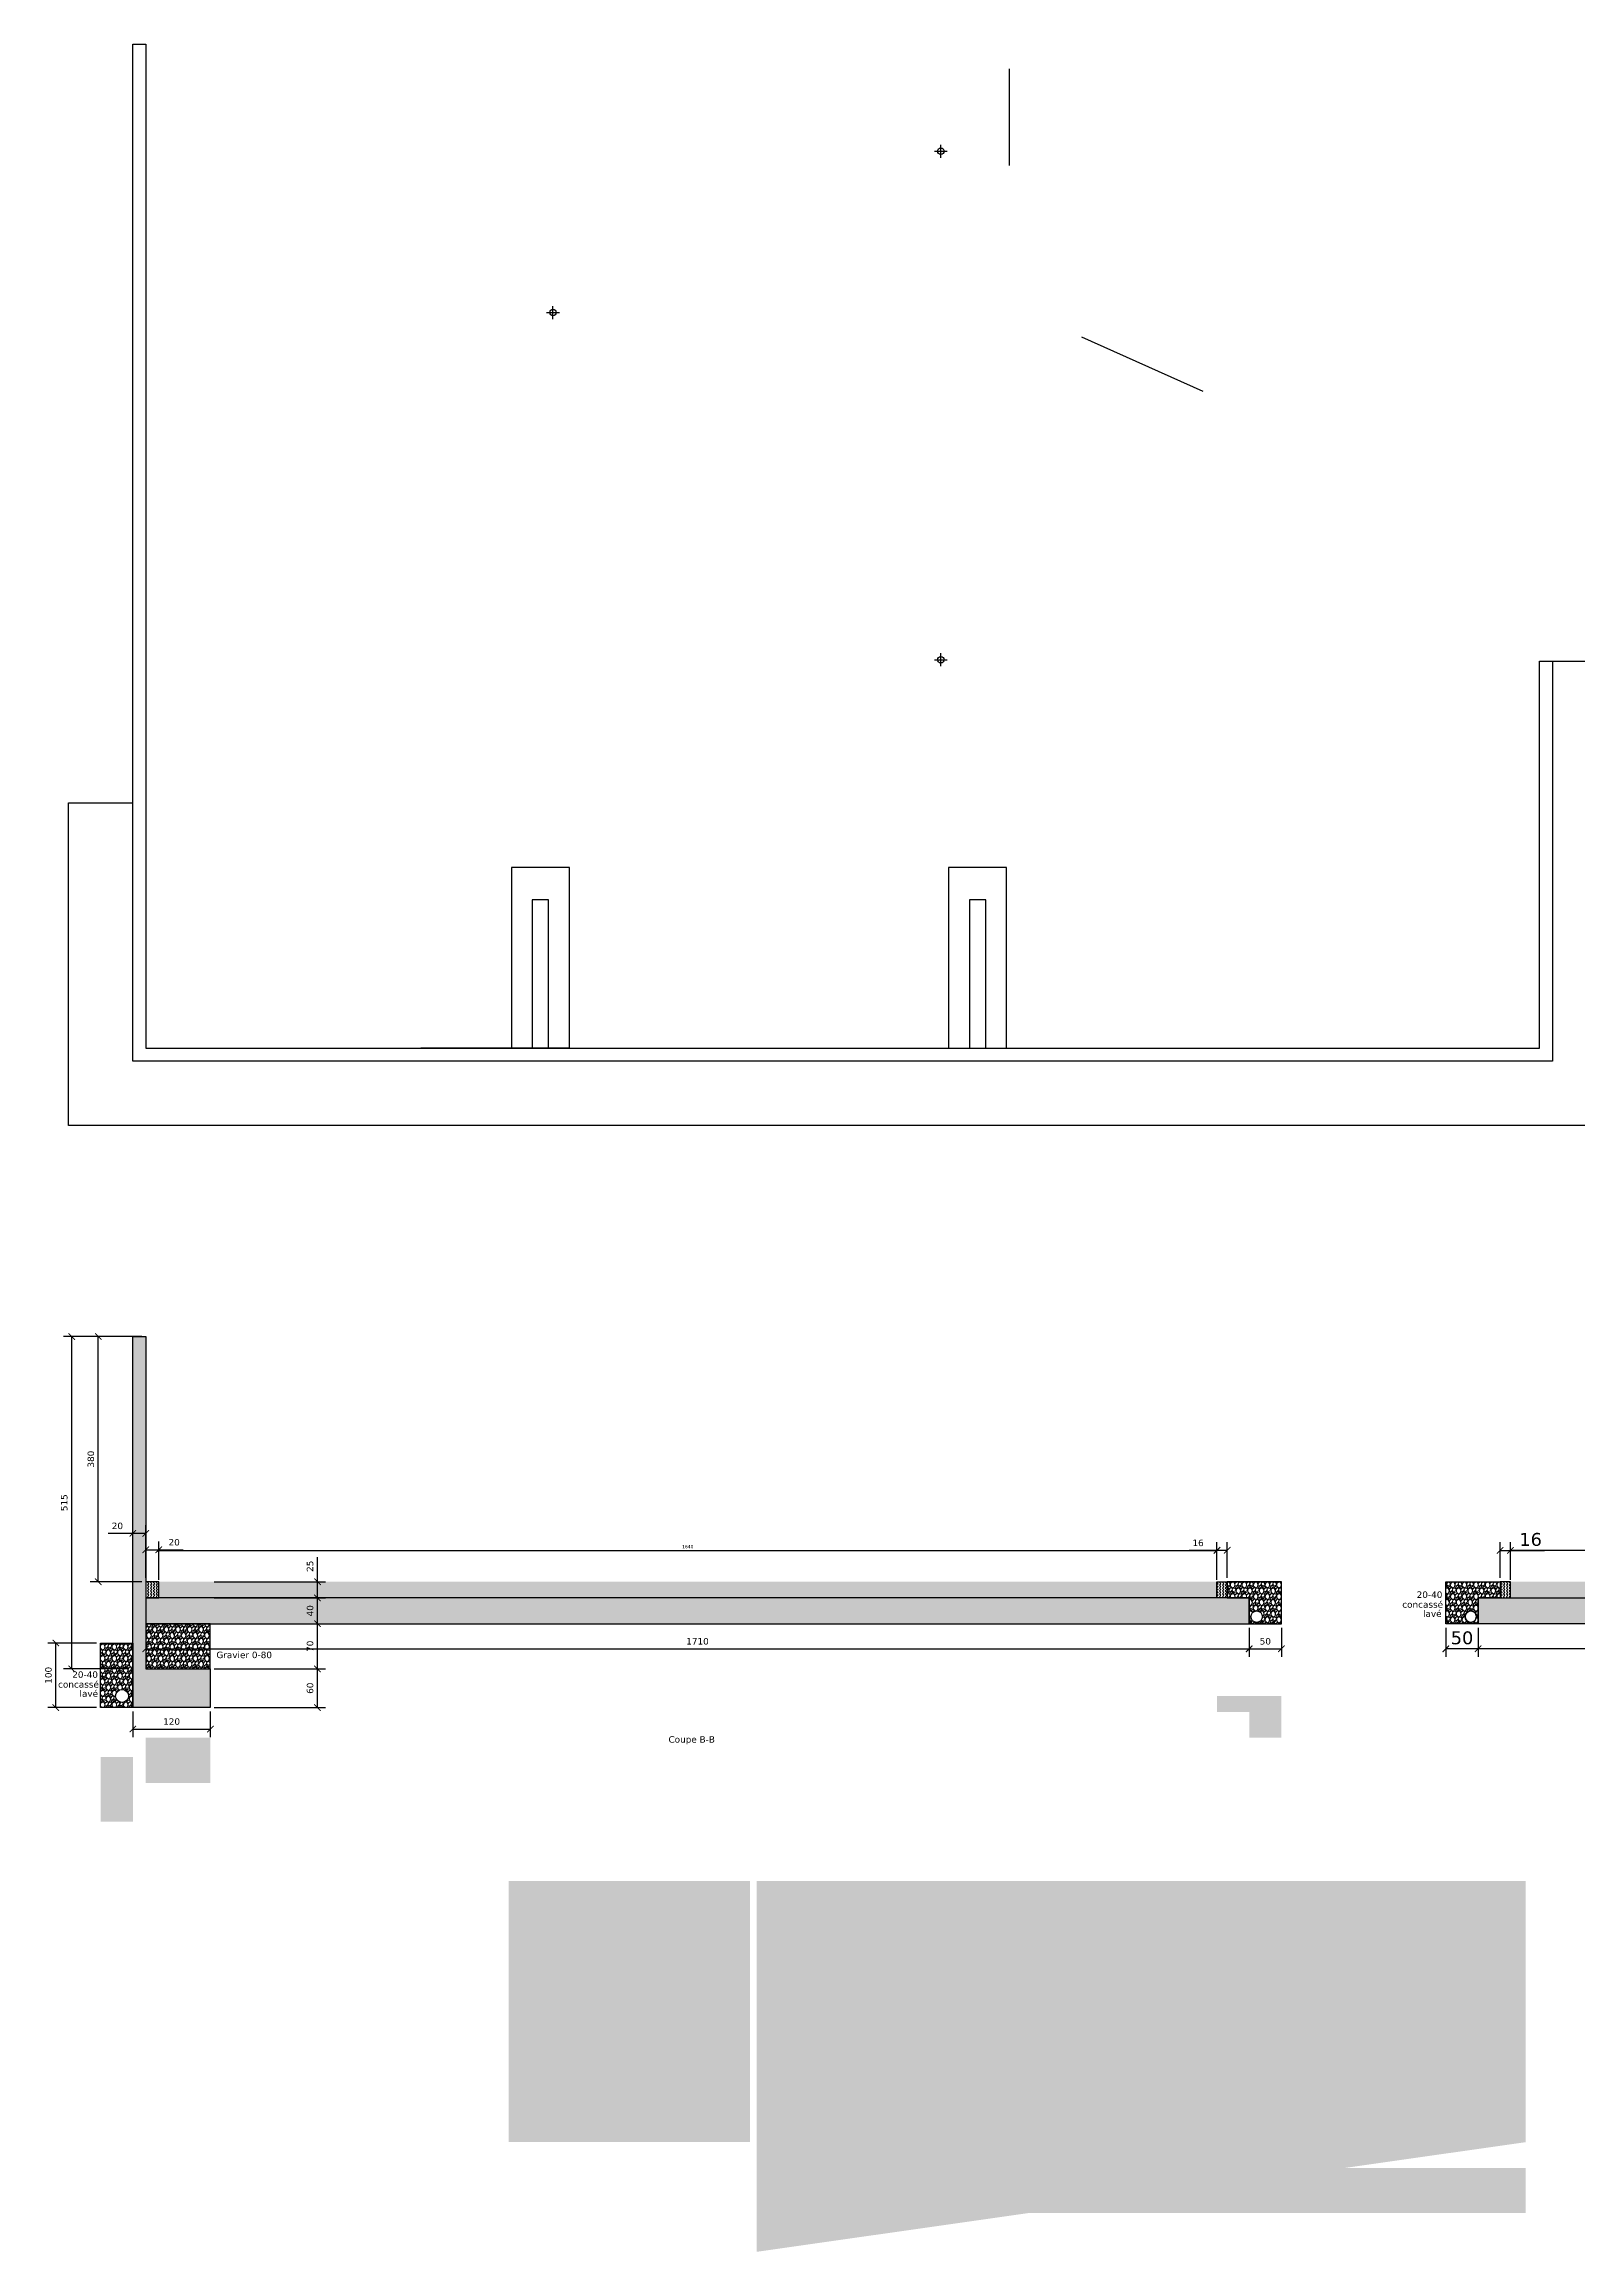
# Model space of a CAD drawing. Header units: centimetres. Extents: x -262314 to 1497847, y -126598 to 219599.
# Drawn here: x 54211 to 77994, y -75035 to -40820 of the extents above; entities that cross this region are included whole.
import ezdxf

# ---------------------------------------------------------------- set-up
doc = ezdxf.new("R2010")
doc.units = ezdxf.units.CM
doc.header["$PDMODE"] = 34
doc.header["$PDSIZE"] = 100
for name, color, linetype in [('Dimensions', 6, 'Continuous'), ('Gravier', 120, 'Continuous'), ('Isolant pourtour radier', 36, 'Continuous'), ('Misapor', 4, 'Continuous'), ('Mur de soutenement', 1, 'Continuous'), ('Mur de soutenement-fondations', 242, 'Continuous'), ('Poteaux', 251, 'Continuous'), ('Title Block', 250, 'Continuous')]:
    doc.layers.add(name, color=color, linetype=linetype)
doc.layers.add('hatches', color=253, linetype='Continuous', lineweight=5)
doc.styles.add('Seb', font='Verdana.ttf')
doc.dimstyles.new('d', dxfattribs={"dimtxt": 1, "dimasz": 1, "dimexe": 1.25, "dimexo": 0.625, "dimtad": 1, "dimdec": 1, "dimlfac": 0.1, "dimtxsty": 'Seb', "dimblk": 'ARCHTICK', "dimblk1": 'ARCHTICK', "dimblk2": 'ARCHTICK', "dimcen": 2.5, "dimclrd": 256, "dimclre": 256, "dimadec": 0, "dimazin": 0, "dimtfac": 1, "dimtdec": 1, "dimtmove": 0, "dimatfit": 3, "dimldrblk": 'ARCHTICK', "dimfxl": 1, "dimlwd": -1, "dimlwe": -1, "dimarcsym": 0})
pattern_1 = [(273.012788, (-25.145, 1923.139), (89.8025611, -1526.6435406), [17.08607, -1691.52418]), (229.969741, (-24.2467, 1906.0765), (987.82816778, 1167.43330043), [29.32024, -2902.70244]), (177.510447, (-43.105, 1883.626), (1885.85378546, -89.8025605), [20.67408, -2046.73614]), (312.273689, (-55.6776, 1826.152), (-1706.2486628, 1885.8537856), [26.70023, -2643.32187]), (337.833654, (-37.717, 1806.396), (-1526.6435406, 628.61792842), [26.18169, -2591.99039]), (42.273689, (-13.4704, 1796.5174), (-1885.8537856, -1706.2486628), [26.70023, -2643.32187]), (82.6942405, (6.286, 1814.478), (-269.40768351, -2065.45890786), [35.30968, -3495.65577]), (117.2553284, (10.7763, 1849.501), (-1347.03841794, 2604.27427523), [33.33598, -3300.26283]), (166.4295656, (-4.49, 1879.136), (-1885.85378546, 449.0128059), [26.79065, -2652.27728]), (220.236358, (-30.533, 1885.422), (1077.6307347, 898.0256119), [30.58566, -1498.69685]), (267.397438, (-53.8815, 1865.6654), (-89.80256114, -2065.45890785), [39.5539, -3915.83863]), (183.814075, (34.125, 1914.159), (-1167.4332957, -89.8025611), [13.50023, -1336.52829]), (216.4692344, (20.6546, 1913.261), (1347.038418, 987.82817355), [25.6841, -2542.73195]), (270, (1e-14, 1897.99), (89.80256, -89.80256), [17.96047, -161.64466]), (248.19859, (-17.062, 1902.484), (269.4076837, 628.6179285), [9.67207, -957.53112]), (336.80141, (-20.655, 1893.504), (-359.210245, 179.6051224), [13.67828, -670.23765]), (75.963757, (-8.082, 1888.116), (89.802561, 449.012806), [22.21598, -718.3149]), (206.56505, (-2.694, 1909.67), (269.407684, 89.802561), [16.06436, -385.5449]), (61.38954, (-72.74, 1841.419), (628.6179285, 1167.43329574), [22.5044, -2227.94133]), (115.346176, (-61.964, 1861.175), (628.6179284, -1347.0384182), [18.87995, -1869.11078]), (338.19859, (-20.655, 1927.629), (-628.6179285, 269.4076837), [19.344, -947.85918]), (28.61046, (-2.694, 1920.445), (-1167.4332957, -628.61792856), [22.5044, -2227.94133]), (24.443955, (-17.062, 1785.741), (-628.6179285, -269.4076836), [21.70176, -1063.38672]), (339.775141, (2.694, 1794.721), (-1436.8409797, 538.8153665), [18.1836, -1800.17967]), (111.80141, (70.046, 1838.725), (-269.4076837, 628.6179285), [19.344, -947.85918]), (62.354025, (62.862, 1856.685), (-808.2230508, -1526.64354063), [21.28914, -2107.6188]), (114.443955, (26.043, 1794.721), (269.4076836, -628.6179285), [10.85088, -1074.2376]), (146.309932, (64.658, 1833.336), (-449.012806, 269.4076836), [6.47573, -641.09975]), (210.963757, (59.27, 1836.93), (359.210245, 179.605122), [26.18168, -497.45273]), (231.009006, (36.819, 1823.458), (808.22305084, 987.82817336), [24.26335, -2402.06824]), (348.690068, (1e-14, 1880.034), (-269.407684, 89.802561), [18.3162, -439.58882]), (38.1572266, (17.9605, 1876.4417), (1706.24866293, 1347.03841825), [31.97784, -3165.80045]), (105.945396, (43.105, 1896.198), (269.4076836, -987.8281733), [13.07541, -1294.46962]), (135, (39.51, 1908.77), (-179.60512, 1e-14), [7.62, -119.38]), (165.256437, (32.329, 1824.356), (987.8281733, -269.4076837), [17.64335, -1746.69704]), (93.012787, (15.266, 1828.846), (-89.8025611, 1526.6435406), [34.17214, -1674.43811]), (45, (13.47, 1862.97), (1e-14, 179.60512), [33.02, -93.98]), (10.3048465, (36.819, 1886.32), (1526.64354044, 269.40768446), [20.08048, -1987.96584]), (299.054604, (56.576, 1889.912), (269.4076836, -449.012806), [18.49145, -906.0825]), (252.6459754, (65.556, 1873.7476), (-808.22305108, -2604.27427505), [30.10725, -2980.62322]), (220.426079, (56.5756, 1845.011), (-1257.23585695, -1077.63073453), [31.85147, -3153.29232])]
pattern_2 = [(95, (0, 1768.68), (140.09465, 117.55338), [19.05, -209.55]), (40, (0, 1768.68), (-160.01845, 110.17673), [15.24, -167.64058]), (145.45144, (11.67, 1778.47), (-19.9238, 227.7301), [16.19, -178.09024]), (91.1842, (-35.92, 1804.6), (221.41024, 161.9534), [28.575, -314.325]), (141.63556, (-17.47, 1818.1), (-7.0866, 342.82676), [24.285, -267.1356]), (36.18415, (-35.92, 1804.6), (-7.0866, 342.82676), [22.86, -251.4597]), (66, (-8.98, 1813.58), (179.51998, 34.89515), [19.05, -209.55]), (11, (-8.98, 1813.58), (-86.53993, 173.9412), [15.24, -167.64]), (116.45145, (5.98, 1816.49), (92.98005, 208.83634), [16.19, -178.08994]), (82.5, (0, 1768.68), (-57.60547, 61.973414), [0, -165.608, 0, -170.18, 0, -168.275]), (52.5, (0, 1768.68), (-23.58973, 118.087), [0, -97.028, 0, -161.798, 0, -64.135]), (12.5, (-40.05, 1728.63), (99.927863, 91.826196), [0, -63.5, 0, -198.12, 0, -262.89]), (2.5, (-58.01, 1710.67), (86.7639, 122.72239), [0, -82.55, 0, -131.572, 0, -186.69])]
pattern_3 = [(45, (0, 1768.68), (14.233136, 53.118785), [31.75, -63.5]), (165, (0, 1768.68), (-53.118785, -14.2331355), [31.75, -63.5]), (105, (0, 1768.68), (-38.8856496, 38.88565), [-63.5, 31.75])]
pattern_4 = [(45, (0, 0), (4e-15, 44.901281), [31.75, -31.75]), (135, (22.45, 22.45), (-44.901281, 4e-15), [31.75, -31.75])]

# ---------------------------------------------------------------- blocks, each defined once
blk = doc.blocks.new('_ArchTick')
at = {"color": 0, "linetype": 'ByBlock', "const_width": 0.15}
blk.add_lwpolyline([(-0.5, -0.5), (0.5, 0.5)], dxfattribs=at)
blk = doc.blocks.new('*D140')
at = {"layer": 'Defpoints', "color": 0, "transparency": 16777216}
for p in [(56786, -66000), (58447, -66000), (56786, -66600)]:
    blk.add_point(p, dxfattribs=at)
at = {"layer": 'Dimensions', "transparency": 16777216}
for p, q in [((56848, -66000), (58572, -66000)), ((58447, -66600), (58447, -66000)), ((56848, -66600), (58572, -66600))]:
    blk.add_line(p, q, dxfattribs=at)
at = {"layer": 'Dimensions', "transparency": 16777216, "xscale": 100, "yscale": 100, "zscale": 100}
for p, rotation in [((58447, -66000), 90), ((58447, -66600), 270)]:
    blk.add_blockref('_ArchTick', p, dxfattribs=dict(at, rotation=rotation))
at = {"layer": 'Dimensions', "color": 0, "transparency": 16777216, "insert": (58332, -66300), "char_height": 100, "attachment_point": 5, "rotation": 90, "style": 'Seb'}
blk.add_mtext('60', dxfattribs=at)
blk = doc.blocks.new('*D141')
at = {"layer": 'Defpoints', "color": 0, "transparency": 16777216}
for p in [(56786, -65300), (58447, -65300), (56786, -66000)]:
    blk.add_point(p, dxfattribs=at)
at = {"layer": 'Dimensions', "transparency": 16777216}
for p, q in [((56848, -65300), (58572, -65300)), ((58447, -66000), (58447, -65300)), ((56848, -66000), (58572, -66000))]:
    blk.add_line(p, q, dxfattribs=at)
at = {"layer": 'Dimensions', "transparency": 16777216, "xscale": 100, "yscale": 100, "zscale": 100}
for p, rotation in [((58447, -65300), 90), ((58447, -66000), 270)]:
    blk.add_blockref('_ArchTick', p, dxfattribs=dict(at, rotation=rotation))
at = {"layer": 'Dimensions', "color": 0, "transparency": 16777216, "insert": (58332, -65650), "char_height": 100, "attachment_point": 5, "rotation": 90, "style": 'Seb'}
blk.add_mtext('70', dxfattribs=at)
blk = doc.blocks.new('*D142')
at = {"layer": 'Defpoints', "color": 0, "transparency": 16777216}
for p in [(56786, -64900), (58447, -64900), (56786, -65300)]:
    blk.add_point(p, dxfattribs=at)
at = {"layer": 'Dimensions', "transparency": 16777216}
for p, q in [((56848, -64900), (58572, -64900)), ((58447, -65300), (58447, -64900)), ((56848, -65300), (58572, -65300))]:
    blk.add_line(p, q, dxfattribs=at)
at = {"layer": 'Dimensions', "transparency": 16777216, "xscale": 100, "yscale": 100, "zscale": 100}
for p, rotation in [((58447, -64900), 90), ((58447, -65300), 270)]:
    blk.add_blockref('_ArchTick', p, dxfattribs=dict(at, rotation=rotation))
at = {"layer": 'Dimensions', "color": 0, "transparency": 16777216, "insert": (58332, -65100), "char_height": 100, "attachment_point": 5, "rotation": 90, "style": 'Seb'}
blk.add_mtext('40', dxfattribs=at)
blk = doc.blocks.new('*D143')
at = {"layer": 'Defpoints', "color": 0, "transparency": 16777216}
for p in [(56786, -64650), (58447, -64650), (56786, -64900)]:
    blk.add_point(p, dxfattribs=at)
at = {"layer": 'Dimensions', "transparency": 16777216}
for p, q in [((58447, -64650), (58447, -64271)), ((56848, -64650), (58572, -64650)), ((58447, -64900), (58447, -64650)), ((56848, -64900), (58572, -64900))]:
    blk.add_line(p, q, dxfattribs=at)
at = {"layer": 'Dimensions', "transparency": 16777216, "xscale": 100, "yscale": 100, "zscale": 100}
for p, rotation in [((58447, -64650), 90), ((58447, -64900), 270)]:
    blk.add_blockref('_ArchTick', p, dxfattribs=dict(at, rotation=rotation))
at = {"layer": 'Dimensions', "color": 0, "transparency": 16777216, "insert": (58332, -64410), "char_height": 100, "attachment_point": 5, "rotation": 90, "style": 'Seb'}
blk.add_mtext('25', dxfattribs=at)
blk = doc.blocks.new('*D144')
at = {"layer": 'Defpoints', "color": 0, "transparency": 16777216}
for p in [(55586, -63900), (55586, -64650), (55786, -64650)]:
    blk.add_point(p, dxfattribs=at)
at = {"layer": 'Dimensions', "transparency": 16777216}
for p, q in [((55586, -63900), (55205, -63900)), ((55586, -64588), (55586, -63775)), ((55786, -63900), (55586, -63900)), ((55786, -64588), (55786, -63775))]:
    blk.add_line(p, q, dxfattribs=at)
at = {"layer": 'Dimensions', "transparency": 16777216, "xscale": 100, "yscale": 100, "zscale": 100, "rotation": 180}
blk.add_blockref('_ArchTick', (55586, -63900), dxfattribs=at)
at = {"layer": 'Dimensions', "transparency": 16777216, "xscale": 100, "yscale": 100, "zscale": 100}
blk.add_blockref('_ArchTick', (55786, -63900), dxfattribs=at)
at = {"layer": 'Dimensions', "color": 0, "transparency": 16777216, "insert": (55346, -63785), "char_height": 100, "attachment_point": 5, "style": 'Seb'}
blk.add_mtext('20', dxfattribs=at)
blk = doc.blocks.new('*D145')
at = {"layer": 'Defpoints', "color": 0, "transparency": 16777216}
for p in [(55986, -64153), (55786, -64650), (55986, -64650)]:
    blk.add_point(p, dxfattribs=at)
at = {"layer": 'Dimensions', "transparency": 16777216}
for p, q in [((55786, -64588), (55786, -64028)), ((55786, -64153), (55986, -64153)), ((55986, -64588), (55986, -64028)), ((55986, -64153), (56367, -64153))]:
    blk.add_line(p, q, dxfattribs=at)
at = {"layer": 'Dimensions', "transparency": 16777216, "xscale": 100, "yscale": 100, "zscale": 100, "rotation": 180}
blk.add_blockref('_ArchTick', (55786, -64153), dxfattribs=at)
at = {"layer": 'Dimensions', "transparency": 16777216, "xscale": 100, "yscale": 100, "zscale": 100}
blk.add_blockref('_ArchTick', (55986, -64153), dxfattribs=at)
at = {"layer": 'Dimensions', "color": 0, "transparency": 16777216, "insert": (56226, -64039), "char_height": 100, "attachment_point": 5, "style": 'Seb'}
blk.add_mtext('20', dxfattribs=at)
blk = doc.blocks.new('*D146')
at = {"layer": 'Defpoints', "color": 0, "transparency": 16777216}
for p in [(55586, -66600), (56786, -66600), (56786, -66933)]:
    blk.add_point(p, dxfattribs=at)
at = {"layer": 'Dimensions', "transparency": 16777216}
for p, q in [((55586, -66663), (55586, -67058)), ((56786, -66663), (56786, -67058)), ((55586, -66933), (56786, -66933))]:
    blk.add_line(p, q, dxfattribs=at)
at = {"layer": 'Dimensions', "transparency": 16777216, "xscale": 100, "yscale": 100, "zscale": 100, "rotation": 180}
blk.add_blockref('_ArchTick', (55586, -66933), dxfattribs=at)
at = {"layer": 'Dimensions', "transparency": 16777216, "xscale": 100, "yscale": 100, "zscale": 100}
blk.add_blockref('_ArchTick', (56786, -66933), dxfattribs=at)
at = {"layer": 'Dimensions', "color": 0, "transparency": 16777216, "insert": (56186, -66818), "char_height": 100, "attachment_point": 5, "style": 'Seb'}
blk.add_mtext('120', dxfattribs=at)
blk = doc.blocks.new('*D147')
at = {"layer": 'Defpoints', "color": 0, "transparency": 16777216}
for p in [(54392, -65600), (55086, -65600), (55086, -66600)]:
    blk.add_point(p, dxfattribs=at)
at = {"layer": 'Dimensions', "transparency": 16777216}
for p, q in [((55023, -65600), (54267, -65600)), ((54392, -66600), (54392, -65600)), ((55023, -66600), (54267, -66600))]:
    blk.add_line(p, q, dxfattribs=at)
at = {"layer": 'Dimensions', "transparency": 16777216, "xscale": 100, "yscale": 100, "zscale": 100}
for p, rotation in [((54392, -65600), 90), ((54392, -66600), 270)]:
    blk.add_blockref('_ArchTick', p, dxfattribs=dict(at, rotation=rotation))
at = {"layer": 'Dimensions', "color": 0, "transparency": 16777216, "insert": (54277, -66100), "char_height": 100, "attachment_point": 5, "rotation": 90, "style": 'Seb'}
blk.add_mtext('100', dxfattribs=at)
blk = doc.blocks.new('*D148')
at = {"layer": 'Defpoints', "color": 0, "transparency": 16777216}
for p in [(54638, -60850), (55586, -60850), (55586, -66000)]:
    blk.add_point(p, dxfattribs=at)
at = {"layer": 'Dimensions', "transparency": 16777216}
for p, q in [((55523, -60850), (54513, -60850)), ((54638, -66000), (54638, -60850)), ((55523, -66000), (54513, -66000))]:
    blk.add_line(p, q, dxfattribs=at)
at = {"layer": 'Dimensions', "transparency": 16777216, "xscale": 100, "yscale": 100, "zscale": 100}
for p, rotation in [((54638, -60850), 90), ((54638, -66000), 270)]:
    blk.add_blockref('_ArchTick', p, dxfattribs=dict(at, rotation=rotation))
at = {"layer": 'Dimensions', "color": 0, "transparency": 16777216, "insert": (54523, -63425), "char_height": 100, "attachment_point": 5, "rotation": 90, "style": 'Seb'}
blk.add_mtext('515', dxfattribs=at)
blk = doc.blocks.new('*D149')
at = {"layer": 'Defpoints', "color": 0, "transparency": 16777216}
for p in [(55050, -60850), (55786, -60850), (55786, -64650)]:
    blk.add_point(p, dxfattribs=at)
at = {"layer": 'Dimensions', "transparency": 16777216}
for p, q in [((55723, -60850), (54925, -60850)), ((55050, -64650), (55050, -60850)), ((55723, -64650), (54925, -64650))]:
    blk.add_line(p, q, dxfattribs=at)
at = {"layer": 'Dimensions', "transparency": 16777216, "xscale": 100, "yscale": 100, "zscale": 100}
for p, rotation in [((55050, -60850), 90), ((55050, -64650), 270)]:
    blk.add_blockref('_ArchTick', p, dxfattribs=dict(at, rotation=rotation))
at = {"layer": 'Dimensions', "color": 0, "transparency": 16777216, "insert": (54935, -62750), "char_height": 100, "attachment_point": 5, "rotation": 90, "style": 'Seb'}
blk.add_mtext('380', dxfattribs=at)
blk = doc.blocks.new('*D150')
at = {"layer": 'Defpoints', "color": 0, "transparency": 16777216}
for p in [(72546, -64164), (72386, -64650), (72546, -64650)]:
    blk.add_point(p, dxfattribs=at)
at = {"layer": 'Dimensions', "transparency": 16777216}
for p, q in [((72386, -64164), (71956, -64164)), ((72386, -64588), (72386, -64039)), ((72546, -64164), (72386, -64164)), ((72546, -64588), (72546, -64039))]:
    blk.add_line(p, q, dxfattribs=at)
at = {"layer": 'Dimensions', "transparency": 16777216, "xscale": 100, "yscale": 100, "zscale": 100, "rotation": 180}
blk.add_blockref('_ArchTick', (72386, -64164), dxfattribs=at)
at = {"layer": 'Dimensions', "transparency": 16777216, "xscale": 100, "yscale": 100, "zscale": 100}
blk.add_blockref('_ArchTick', (72546, -64164), dxfattribs=at)
at = {"layer": 'Dimensions', "color": 0, "transparency": 16777216, "insert": (72094, -64049), "char_height": 100, "attachment_point": 5, "style": 'Seb'}
blk.add_mtext('16', dxfattribs=at)
blk = doc.blocks.new('*D166')
at = {"layer": 'Defpoints', "color": 0, "transparency": 16777216}
for p in [(72886, -65300), (73386, -65300), (73386, -65689)]:
    blk.add_point(p, dxfattribs=at)
at = {"layer": 'Dimensions', "transparency": 16777216}
for p, q in [((72886, -65363), (72886, -65814)), ((72886, -65689), (73386, -65689)), ((73386, -65363), (73386, -65814))]:
    blk.add_line(p, q, dxfattribs=at)
at = {"layer": 'Dimensions', "transparency": 16777216, "xscale": 100, "yscale": 100, "zscale": 100, "rotation": 180}
blk.add_blockref('_ArchTick', (72886, -65689), dxfattribs=at)
at = {"layer": 'Dimensions', "transparency": 16777216, "xscale": 100, "yscale": 100, "zscale": 100}
blk.add_blockref('_ArchTick', (73386, -65689), dxfattribs=at)
at = {"layer": 'Dimensions', "color": 0, "transparency": 16777216, "insert": (73136, -65574), "char_height": 100, "attachment_point": 5, "style": 'Seb'}
blk.add_mtext('50', dxfattribs=at)
blk = doc.blocks.new('*D167')
at = {"layer": 'Defpoints', "color": 0, "transparency": 16777216}
for p in [(55786, -65300), (72886, -65300), (72886, -65689)]:
    blk.add_point(p, dxfattribs=at)
at = {"layer": 'Dimensions', "transparency": 16777216}
for p, q in [((55786, -65363), (55786, -65814)), ((55786, -65689), (72886, -65689)), ((72886, -65363), (72886, -65814))]:
    blk.add_line(p, q, dxfattribs=at)
at = {"layer": 'Dimensions', "transparency": 16777216, "xscale": 100, "yscale": 100, "zscale": 100, "rotation": 180}
blk.add_blockref('_ArchTick', (55786, -65689), dxfattribs=at)
at = {"layer": 'Dimensions', "transparency": 16777216, "xscale": 100, "yscale": 100, "zscale": 100}
blk.add_blockref('_ArchTick', (72886, -65689), dxfattribs=at)
at = {"layer": 'Dimensions', "color": 0, "transparency": 16777216, "insert": (64336, -65574), "char_height": 100, "attachment_point": 5, "style": 'Seb'}
blk.add_mtext('1710', dxfattribs=at)
blk = doc.blocks.new('*D184')
at = {"layer": 'Defpoints', "color": 0}
for p in [(72386, -64164), (55986, -64650), (72386, -64650)]:
    blk.add_point(p, dxfattribs=at)
at = {"layer": 'Dimensions'}
for p, q in [((55986, -64619), (55986, -64101)), ((55986, -64164), (72386, -64164)), ((72386, -64619), (72386, -64101))]:
    blk.add_line(p, q, dxfattribs=at)
at = {"layer": 'Dimensions', "xscale": 50, "yscale": 50, "zscale": 50, "rotation": 180}
blk.add_blockref('_ArchTick', (55986, -64164), dxfattribs=at)
at = {"layer": 'Dimensions', "xscale": 50, "yscale": 50, "zscale": 50}
blk.add_blockref('_ArchTick', (72386, -64164), dxfattribs=at)
at = {"layer": 'Dimensions', "color": 0, "insert": (64186, -64106), "char_height": 50, "attachment_point": 5, "style": 'Seb'}
blk.add_mtext('1640', dxfattribs=at)
blk = doc.blocks.new('*D203')
at = {"layer": 'Defpoints', "color": 0, "transparency": 16777216}
for p in [(76774, -64164), (76774, -64650), (76934, -64650)]:
    blk.add_point(p, dxfattribs=at)
at = {"layer": 'Dimensions', "transparency": 16777216}
for p, q in [((76774, -64588), (76774, -64039)), ((76774, -64164), (76934, -64164)), ((76934, -64588), (76934, -64039)), ((76934, -64164), (77460, -64164))]:
    blk.add_line(p, q, dxfattribs=at)
at = {"layer": 'Dimensions', "transparency": 16777216, "xscale": 100, "yscale": 100, "zscale": 100, "rotation": 180}
blk.add_blockref('_ArchTick', (76774, -64164), dxfattribs=at)
at = {"layer": 'Dimensions', "transparency": 16777216, "xscale": 100, "yscale": 100, "zscale": 100}
blk.add_blockref('_ArchTick', (76934, -64164), dxfattribs=at)
at = {"layer": 'Dimensions', "color": 0, "transparency": 16777216, "insert": (77247, -63996), "char_height": 200, "attachment_point": 5, "style": 'Seb'}
blk.add_mtext('16', dxfattribs=at)
blk = doc.blocks.new('*D204')
at = {"layer": 'Defpoints', "color": 0, "transparency": 16777216}
for p in [(75934, -65300), (76434, -65300), (75934, -65689)]:
    blk.add_point(p, dxfattribs=at)
at = {"layer": 'Dimensions', "transparency": 16777216}
for p, q in [((75934, -65363), (75934, -65814)), ((76434, -65689), (75934, -65689)), ((76434, -65363), (76434, -65814))]:
    blk.add_line(p, q, dxfattribs=at)
at = {"layer": 'Dimensions', "transparency": 16777216, "xscale": 100, "yscale": 100, "zscale": 100, "rotation": 180}
blk.add_blockref('_ArchTick', (75934, -65689), dxfattribs=at)
at = {"layer": 'Dimensions', "transparency": 16777216, "xscale": 100, "yscale": 100, "zscale": 100}
blk.add_blockref('_ArchTick', (76434, -65689), dxfattribs=at)
at = {"layer": 'Dimensions', "color": 0, "transparency": 16777216, "insert": (76184, -65521), "char_height": 200, "attachment_point": 5, "style": 'Seb'}
blk.add_mtext('50', dxfattribs=at)
blk = doc.blocks.new('*D205')
at = {"layer": 'Defpoints', "color": 0, "transparency": 16777216}
for p in [(76434, -65300), (93534, -65300), (76434, -65689)]:
    blk.add_point(p, dxfattribs=at)
at = {"layer": 'Dimensions', "transparency": 16777216}
for p, q in [((76434, -65363), (76434, -65814)), ((93534, -65689), (76434, -65689)), ((93534, -65363), (93534, -65814))]:
    blk.add_line(p, q, dxfattribs=at)
at = {"layer": 'Dimensions', "transparency": 16777216, "xscale": 100, "yscale": 100, "zscale": 100, "rotation": 180}
blk.add_blockref('_ArchTick', (76434, -65689), dxfattribs=at)
at = {"layer": 'Dimensions', "transparency": 16777216, "xscale": 100, "yscale": 100, "zscale": 100}
blk.add_blockref('_ArchTick', (93534, -65689), dxfattribs=at)
at = {"layer": 'Dimensions', "color": 0, "transparency": 16777216, "insert": (84984, -65521), "char_height": 200, "attachment_point": 5, "style": 'Seb'}
blk.add_mtext('1710', dxfattribs=at)
blk = doc.blocks.new('*D206')
at = {"layer": 'Defpoints', "color": 0}
for p in [(76934, -64164), (76934, -64650), (93334, -64650)]:
    blk.add_point(p, dxfattribs=at)
at = {"layer": 'Dimensions'}
for p, q in [((76934, -64619), (76934, -64101)), ((93334, -64164), (76934, -64164)), ((93334, -64619), (93334, -64101))]:
    blk.add_line(p, q, dxfattribs=at)
at = {"layer": 'Dimensions', "xscale": 50, "yscale": 50, "zscale": 50, "rotation": 180}
blk.add_blockref('_ArchTick', (76934, -64164), dxfattribs=at)
at = {"layer": 'Dimensions', "xscale": 50, "yscale": 50, "zscale": 50}
blk.add_blockref('_ArchTick', (93334, -64164), dxfattribs=at)
at = {"layer": 'Dimensions', "color": 0, "insert": (85134, -64080), "char_height": 100, "attachment_point": 5, "style": 'Seb'}
blk.add_mtext('1640', dxfattribs=at)

msp = doc.modelspace()

# ---------------------------------------------------------------- hatches: boundary and pattern name
at = {"layer": 'Gravier'}
h = msp.add_hatch(dxfattribs=at)
h.set_pattern_fill('GRAVEL', color=256, scale=5, angle=45)
h.paths.add_polyline_path([(55785.97, -67068.76), (55785.97, -67768.76), (56785.97, -67768.76), (56785.97, -67068.76)])
h.paths.add_polyline_path([(55585.97, -68368.76), (55085.97, -68368.76), (55085.97, -67368.77), (55585.97, -67368.77)])
h.paths.add_polyline_path([(72385.97, -66418.76), (73385.97, -66418.76), (73385.97, -67068.76), (72885.97, -67068.76), (72885.97, -66668.76), (72385.97, -66668.76)])
h = msp.add_hatch(dxfattribs=at)
h.set_pattern_fill('GRAVEL', color=256, scale=5, angle=45)
h.paths.add_polyline_path([(55785.97, -67068.76), (55785.97, -67768.76), (56785.97, -67768.76), (56785.97, -67068.76)])
h.paths.add_polyline_path([(55585.97, -68368.76), (55085.97, -68368.76), (55085.97, -67368.77), (55585.97, -67368.77)])
h.paths.add_polyline_path([(72385.97, -66418.76), (73385.97, -66418.76), (73385.97, -67068.76), (72885.97, -67068.76), (72885.97, -66668.76), (72385.97, -66668.76)])
h = msp.add_hatch(dxfattribs=at)
h.set_pattern_fill('GRAVEL', color=256, scale=5, angle=45)
h.paths.add_polyline_path([(65250.98, -73735.47), (77170.98, -73735.47), (77170.98, -74435.47), (65250.98, -74435.47)])
at = {"layer": 'hatches'}
h = msp.add_hatch(dxfattribs=at)
h.set_pattern_fill('AR-CONC', color=256, angle=45)
h.set_pattern_definition(pattern_2)
h.paths.add_polyline_path([(55785.97, -66000.08), (56785.97, -66000.08), (56785.97, -66600.08), (55585.97, -66600.08), (55585.97, -60850.08), (55785.97, -60850.08)])
h = msp.add_hatch(dxfattribs=at)
h.set_pattern_fill('ZIGZAG', color=256, scale=10, angle=45)
h.set_pattern_definition(pattern_4)
h.paths.add_polyline_path([(55985.97, -64650.08), (55785.97, -64650.08), (55785.97, -64900.08), (55985.97, -64900.08)])
h = msp.add_hatch(dxfattribs=at)
h.set_pattern_fill('AR-CONC', color=256, angle=45)
h.set_pattern_definition(pattern_2)
h.paths.add_polyline_path([(55985.97, -64900.08), (72385.97, -64900.08), (72385.97, -64650.08), (55985.97, -64650.08)])
h = msp.add_hatch(dxfattribs=at)
h.set_pattern_fill('ZIGZAG', color=256, scale=10, angle=45)
h.set_pattern_definition(pattern_4)
h.paths.add_polyline_path([(72385.97, -64650.08), (72545.97, -64650.08), (72545.97, -64900.08), (72385.97, -64900.08)])
h = msp.add_hatch(dxfattribs=at)
h.set_pattern_fill('GRAVEL', color=256, scale=5, angle=45)
h.set_pattern_definition(pattern_1)
h.paths.add_polyline_path([(73385.97, -64650.08), (72545.97, -64650.08), (72545.97, -64900.08), (72885.97, -64900.08), (72885.97, -65300.08), (73385.97, -65300.08)])
edge = h.paths.add_edge_path(flags=16)
edge.add_arc((73001.87, -65191.05), 88.39, -180, 0, ccw=False)
edge.add_arc((73001.87, -65191.05), 88.39, 0, 180, ccw=False)
h = msp.add_hatch(dxfattribs=at)
h.set_pattern_fill('GRAVEL', color=256, scale=5, angle=45)
h.set_pattern_definition(pattern_1)
h.paths.add_polyline_path([(75934.5, -64650.08), (76774.5, -64650.08), (76774.5, -64900.08), (76434.5, -64900.08), (76434.5, -65300.08), (75934.5, -65300.08)])
edge = h.paths.add_edge_path(flags=16)
edge.add_arc((76318.6, -65191.05), 88.39, 180, 360)
edge.add_arc((76318.6, -65191.05), 88.39, 0, 180)
h = msp.add_hatch(dxfattribs=at)
h.set_pattern_fill('ZIGZAG', color=256, scale=10, angle=45)
h.set_pattern_definition(pattern_4)
h.paths.add_polyline_path([(76934.5, -64650.08), (76774.5, -64650.08), (76774.5, -64900.08), (76934.5, -64900.08)])
h = msp.add_hatch(dxfattribs=at)
h.set_pattern_fill('AR-CONC', color=256, angle=45)
h.set_pattern_definition(pattern_2)
h.paths.add_polyline_path([(93334.5, -64900.08), (76934.5, -64900.08), (76934.5, -64650.08), (93334.5, -64650.08)])
h = msp.add_hatch(dxfattribs=at)
h.set_pattern_fill('HONEY', color=256, scale=10, angle=45)
h.set_pattern_definition(pattern_3)
h.paths.add_polyline_path([(55785.97, -64900.08), (55785.97, -65300.08), (72885.97, -65300.08), (72885.97, -64900.08)])
h = msp.add_hatch(dxfattribs=at)
h.set_pattern_fill('HONEY', color=256, scale=10, angle=45)
h.set_pattern_definition(pattern_3)
h.paths.add_polyline_path([(93534.5, -64900.08), (93534.5, -65300.08), (76434.5, -65300.08), (76434.5, -64900.08)])
h = msp.add_hatch(dxfattribs=at)
h.set_pattern_fill('GRAVEL', color=256, scale=5, angle=45)
h.paths.add_polyline_path([(55785.97, -65300.08), (55785.97, -66000.08), (56785.97, -66000.08), (56785.97, -65300.08)])
h = msp.add_hatch(dxfattribs=at)
h.set_pattern_fill('GRAVEL', color=256, scale=5, angle=45)
h.paths.add_polyline_path([(55318.56, -66419.42, 1), (55518.56, -66419.42, 1)], flags=16)
h.paths.add_polyline_path([(55585.97, -66600.08), (55085.97, -66600.08), (55085.97, -65600.09), (55585.97, -65600.09)])
h = msp.add_hatch(dxfattribs=at)
h.set_pattern_fill('GRAVEL', color=256, scale=5, angle=45)
h.paths.add_polyline_path([(61410.98, -73335.47), (65150.98, -73335.47), (65150.98, -69285.47), (61410.98, -69285.47)])
h.paths.add_polyline_path([(65250.98, -73735.47), (77170.98, -73735.47), (77170.98, -74435.47), (65250.98, -74435.47)], flags=17)
edge = h.paths.add_edge_path()
edge.add_line((77170.98, -73335.47), (77170.98, -69285.47))
edge.add_line((77170.98, -69285.47), (65250.98, -69285.47))
edge.add_line((65250.98, -69285.47), (65250.98, -75035.47))
h = msp.add_hatch(dxfattribs=at)
h.set_pattern_fill('GRAVEL', color=256, scale=5, angle=45)
h.paths.add_polyline_path([(65250.98, -73735.47), (77170.98, -73735.47), (77170.98, -74435.47), (65250.98, -74435.47)])
h = msp.add_hatch(dxfattribs=at)
h.set_pattern_fill('GRAVEL', color=256, scale=5, angle=45)
h.paths.add_polyline_path([(65250.98, -73735.47), (77170.98, -73735.47), (77170.98, -74435.47), (65250.98, -74435.47)])
h = msp.add_hatch(dxfattribs=at)
h.set_pattern_fill('GRAVEL', color=256, scale=5, angle=45)
h.paths.add_polyline_path([(65250.98, -73735.47), (77170.98, -73735.47), (77170.98, -74435.47), (65250.98, -74435.47)])
h = msp.add_hatch(dxfattribs=at)
h.set_pattern_fill('GRAVEL', color=256, scale=5, angle=45)
h.paths.add_polyline_path([(65250.98, -73735.47), (77170.98, -73735.47), (77170.98, -74435.47), (65250.98, -74435.47)])
h = msp.add_hatch(dxfattribs=at)
h.set_pattern_fill('GRAVEL', color=256, scale=5, angle=45)
h.paths.add_polyline_path([(65250.98, -73735.47), (77170.98, -73735.47), (77170.98, -74435.47), (65250.98, -74435.47)])
h = msp.add_hatch(dxfattribs=at)
h.set_pattern_fill('GRAVEL', color=256, scale=5, angle=45)
h.paths.add_polyline_path([(77170.98, -73735.47), (65250.98, -73735.47), (65250.98, -74435.47), (77170.98, -74435.47)], flags=17)
h.paths.add_polyline_path([(65250.98, -73735.47), (77170.98, -73735.47), (77170.98, -74435.47), (65250.98, -74435.47)])
at = {"layer": 'Mur de soutenement-fondations'}
h = msp.add_hatch(dxfattribs=at)
h.set_pattern_fill('GRAVEL', color=256, scale=5, angle=45)
h.paths.add_polyline_path([(65250.98, -73735.47), (77170.98, -73735.47), (77170.98, -74435.47), (65250.98, -74435.47)])

# ---------------------------------------------------------------- linework, layer by layer
at = {"layer": 'Gravier'}
for points in [[(73385.97, -64650.08), (72545.97, -64650.08), (72545.97, -64900.08), (72885.97, -64900.08), (72885.97, -65300.08), (73385.97, -65300.08)], [(75934.5, -64650.08), (76774.5, -64650.08), (76774.5, -64900.08), (76434.5, -64900.08), (76434.5, -65300.08), (75934.5, -65300.08)]]:
    msp.add_lwpolyline(points, close=True, dxfattribs=at)
for points in [[(55785.97, -65300.08), (55785.97, -66000.08), (56785.97, -66000.08), (56785.97, -65300.08), (55785.97, -65300.08)], [(55585.97, -66600.08), (55085.97, -66600.08), (55085.97, -65600.09), (55585.97, -65600.09), (55585.97, -66600.08)]]:
    msp.add_lwpolyline(points, dxfattribs=at)
for points in [[(73090.26, -65191.05, -1), (72913.48, -65191.05, -1)], [(73090.26, -65191.05, -1), (72913.48, -65191.05, -1)], [(73090.26, -65191.05, -1), (72913.48, -65191.05, -1)], [(73090.26, -65191.05, -1), (72913.48, -65191.05, -1)], [(76230.21, -65191.05, 1), (76406.99, -65191.05, 1)], [(76230.21, -65191.05, 1), (76406.99, -65191.05, 1)], [(76230.21, -65191.05, 1), (76406.99, -65191.05, 1)], [(76230.21, -65191.05, 1), (76406.99, -65191.05, 1)]]:
    msp.add_lwpolyline(points, format="xyb", close=True, dxfattribs=at)
for centre, radius in [((73001.87, -65191.05), 88.39), ((76318.6, -65191.05), 88.39), ((55418.56, -66419.42), 100)]:
    msp.add_circle(centre, radius, dxfattribs=at)
at = {"layer": 'Isolant pourtour radier'}
for points in [[(55985.97, -64650.08), (55785.97, -64650.08), (55785.97, -64900.08), (55985.97, -64900.08), (55985.97, -64650.08)], [(72385.97, -64650.08), (72545.97, -64650.08), (72545.97, -64900.08), (72385.97, -64900.08), (72385.97, -64650.08)], [(76934.5, -64650.08), (76774.5, -64650.08), (76774.5, -64900.08), (76934.5, -64900.08), (76934.5, -64650.08)]]:
    msp.add_lwpolyline(points, dxfattribs=at)
at = {"layer": 'Misapor'}
for points in [[(73385.97, -64650.08), (72545.97, -64650.08), (72545.97, -64900.08), (72885.97, -64900.08), (72885.97, -65300.08), (73385.97, -65300.08)], [(75934.5, -64650.08), (76774.5, -64650.08), (76774.5, -64900.08), (76434.5, -64900.08), (76434.5, -65300.08), (75934.5, -65300.08)]]:
    msp.add_lwpolyline(points, close=True, dxfattribs=at)
for points in [[(55785.97, -64900.08), (55785.97, -65300.08), (72885.97, -65300.08), (72885.97, -64900.08), (55785.97, -64900.08)], [(93534.5, -64900.08), (93534.5, -65300.08), (76434.5, -65300.08), (76434.5, -64900.08), (93534.5, -64900.08)]]:
    msp.add_lwpolyline(points, dxfattribs=at)
for points in [[(73090.26, -65191.05, -1), (72913.48, -65191.05, -1)], [(76230.21, -65191.05, 1), (76406.99, -65191.05, 1)]]:
    msp.add_lwpolyline(points, format="xyb", close=True, dxfattribs=at)
at = {"layer": 'Mur de soutenement'}
for points in [[(55785.97, -56580.34), (55585.97, -56580.34), (55585.97, -40820.34), (55785.97, -40820.34), (55785.97, -56380.34)], [(77385.97, -56380.34), (77385.97, -50380.34), (77585.97, -50380.34), (77585.97, -56580.34), (77385.97, -56580.34)], [(62026.38, -56380.34), (62026.38, -54080.34), (61776.38, -54080.34), (61776.38, -56380.34), (62026.38, -56380.34)], [(68802.19, -56380.34), (68802.19, -54080.34), (68552.19, -54080.34), (68552.19, -56380.34), (68802.19, -56380.34)], [(77585.97, -56380.34), (77585.97, -56580.34), (55585.97, -56580.34), (55585.97, -56380.34)], [(55785.97, -56380.34), (77385.97, -56380.34)], [(62346.38, -56380.34), (60046.38, -56380.34)]]:
    msp.add_lwpolyline(points, dxfattribs=at)
at = {"layer": 'Mur de soutenement-fondations'}
for points in [[(77585.97, -50380.34), (78585.97, -50380.34), (78585.97, -57580.34), (54585.97, -57580.34), (54585.97, -52580.34), (55585.97, -52580.34)], [(62026.38, -56380.34), (62351.38, -56380.34), (62351.38, -53580.34), (61451.38, -53580.34), (61451.38, -56380.34), (62351.38, -56380.34)], [(68802.19, -56380.34), (69127.19, -56380.34), (69127.19, -53580.34), (68227.19, -53580.34), (68227.19, -56380.34), (69127.19, -56380.34)]]:
    msp.add_lwpolyline(points, dxfattribs=at)
msp.add_lwpolyline([(55785.97, -66000.08), (56785.97, -66000.08), (56785.97, -66600.08), (55585.97, -66600.08), (55585.97, -60850.08), (55785.97, -60850.08)], close=True, dxfattribs=at)
at = {"layer": 'Poteaux'}
for p, q in [((69165.97, -41202.51), (69165.97, -42702.51)), ((70285.47, -45356.84), (72165.97, -46200.34))]:
    msp.add_line(p, q, dxfattribs=at)
for p in [(68107.19, -42480.34), (62096.58, -44980.34), (68107.19, -50360.34)]:
    msp.add_point(p, dxfattribs=at)

# ---------------------------------------------------------------- texts
at = {"layer": 'Title Block', "style": 'Seb'}
for s, p in [('concassé', (75257.53, -65052.6)), ('20-40', (75481.1, -64900.32)), ('lavé', (75579.49, -65194.01)), ('Gravier 0-80', (56879.88, -65833.95)), ('concassé', (54426.66, -66291.17)), ('20-40', (54646.35, -66138.89)), ('lavé', (54758.76, -66432.59)), ('Coupe B-B', (63886.54, -67143.9))]:
    msp.add_text(s, height=100, dxfattribs=at).set_placement(p)

# ---------------------------------------------------------------- dimensions: what is measured, and where the dimension line sits
at = {"layer": 'Dimensions'}
for base, p1, p2, picture, middle in [((54637.98, -60850.08), (55585.97, -66000.08), (55585.97, -60850.08), '*D148', (54523.1, -63425.08)), ((55050.36, -60850.08), (55785.97, -64650.08), (55785.97, -60850.08), '*D149', (54935.47, -62750.08)), ((58446.89, -64650.08), (56785.97, -64900.08), (56785.97, -64650.08), '*D143', (58332.01, -64410.35)), ((58446.89, -64900.08), (56785.97, -65300.08), (56785.97, -64900.08), '*D142', (58332.01, -65100.08)), ((58446.89, -65300.08), (56785.97, -66000.08), (56785.97, -65300.08), '*D141', (58332.01, -65650.08)), ((54391.6, -65600.09), (55085.97, -66600.08), (55085.97, -65600.09), '*D147', (54276.71, -66100.09)), ((58446.89, -66000.08), (56785.97, -66600.08), (56785.97, -66000.08), '*D140', (58332.01, -66300.08))]:
    dim = msp.add_linear_dim(base=base, p1=p1, p2=p2, angle=90, dimstyle='d', dxfattribs=at)
    dim.commit()
    dim.dimension.update_dxf_attribs({"geometry": picture, "text_midpoint": middle})
for base, p1, p2, picture, middle in [((55585.97, -63899.85), (55785.97, -64650.08), (55585.97, -64650.08), '*D144', (55345.57, -63784.97)), ((55985.97, -64153.41), (55785.97, -64650.08), (55985.97, -64650.08), '*D145', (56226.38, -64038.52)), ((72385.97, -64163.52), (55985.97, -64650.08), (72385.97, -64650.08), '*D184', (64185.97, -64106.08)), ((72885.97, -65688.73), (55785.97, -65300.08), (72885.97, -65300.08), '*D167', (64335.97, -65573.84)), ((73385.97, -65688.73), (72885.97, -65300.08), (73385.97, -65300.08), '*D166', (73135.97, -65573.84)), ((56785.97, -66933.03), (55585.97, -66600.08), (56785.97, -66600.08), '*D146', (56185.97, -66818.14))]:
    dim = msp.add_linear_dim(base=base, p1=p1, p2=p2, dimstyle='d', dxfattribs=at)
    dim.commit()
    dim.dimension.update_dxf_attribs({"geometry": picture, "text_midpoint": middle})
dim = msp.add_linear_dim(base=(76774.5, -64163.52), p1=(76934.5, -64650.08), p2=(76774.5, -64650.08), angle=180, dimstyle='d', override={"dimtxt": 2}, dxfattribs=at)
dim.commit()
dim.dimension.update_dxf_attribs({"geometry": '*D203', "text_midpoint": (77247.43, -64163.52), "dimtype": 160})
dim = msp.add_linear_dim(base=(72545.97, -64163.52), p1=(72385.97, -64650.08), p2=(72545.97, -64650.08), dimstyle='d', dxfattribs=at)
dim.commit()
dim.dimension.update_dxf_attribs({"geometry": '*D150', "text_midpoint": (72093.6, -64163.52), "dimtype": 160})
for base, p1, p2, picture, middle in [((76934.5, -64163.52), (93334.5, -64650.08), (76934.5, -64650.08), '*D206', (85134.5, -64079.89)), ((75934.5, -65688.73), (76434.5, -65300.08), (75934.5, -65300.08), '*D204', (76184.5, -65521.46)), ((76434.5, -65688.73), (93534.5, -65300.08), (76434.5, -65300.08), '*D205', (84984.5, -65521.46))]:
    dim = msp.add_linear_dim(base=base, p1=p1, p2=p2, angle=180, dimstyle='d', override={"dimtxt": 2}, dxfattribs=at)
    dim.commit()
    dim.dimension.update_dxf_attribs({"geometry": picture, "text_midpoint": middle})

doc.saveas('drawing.dxf')
